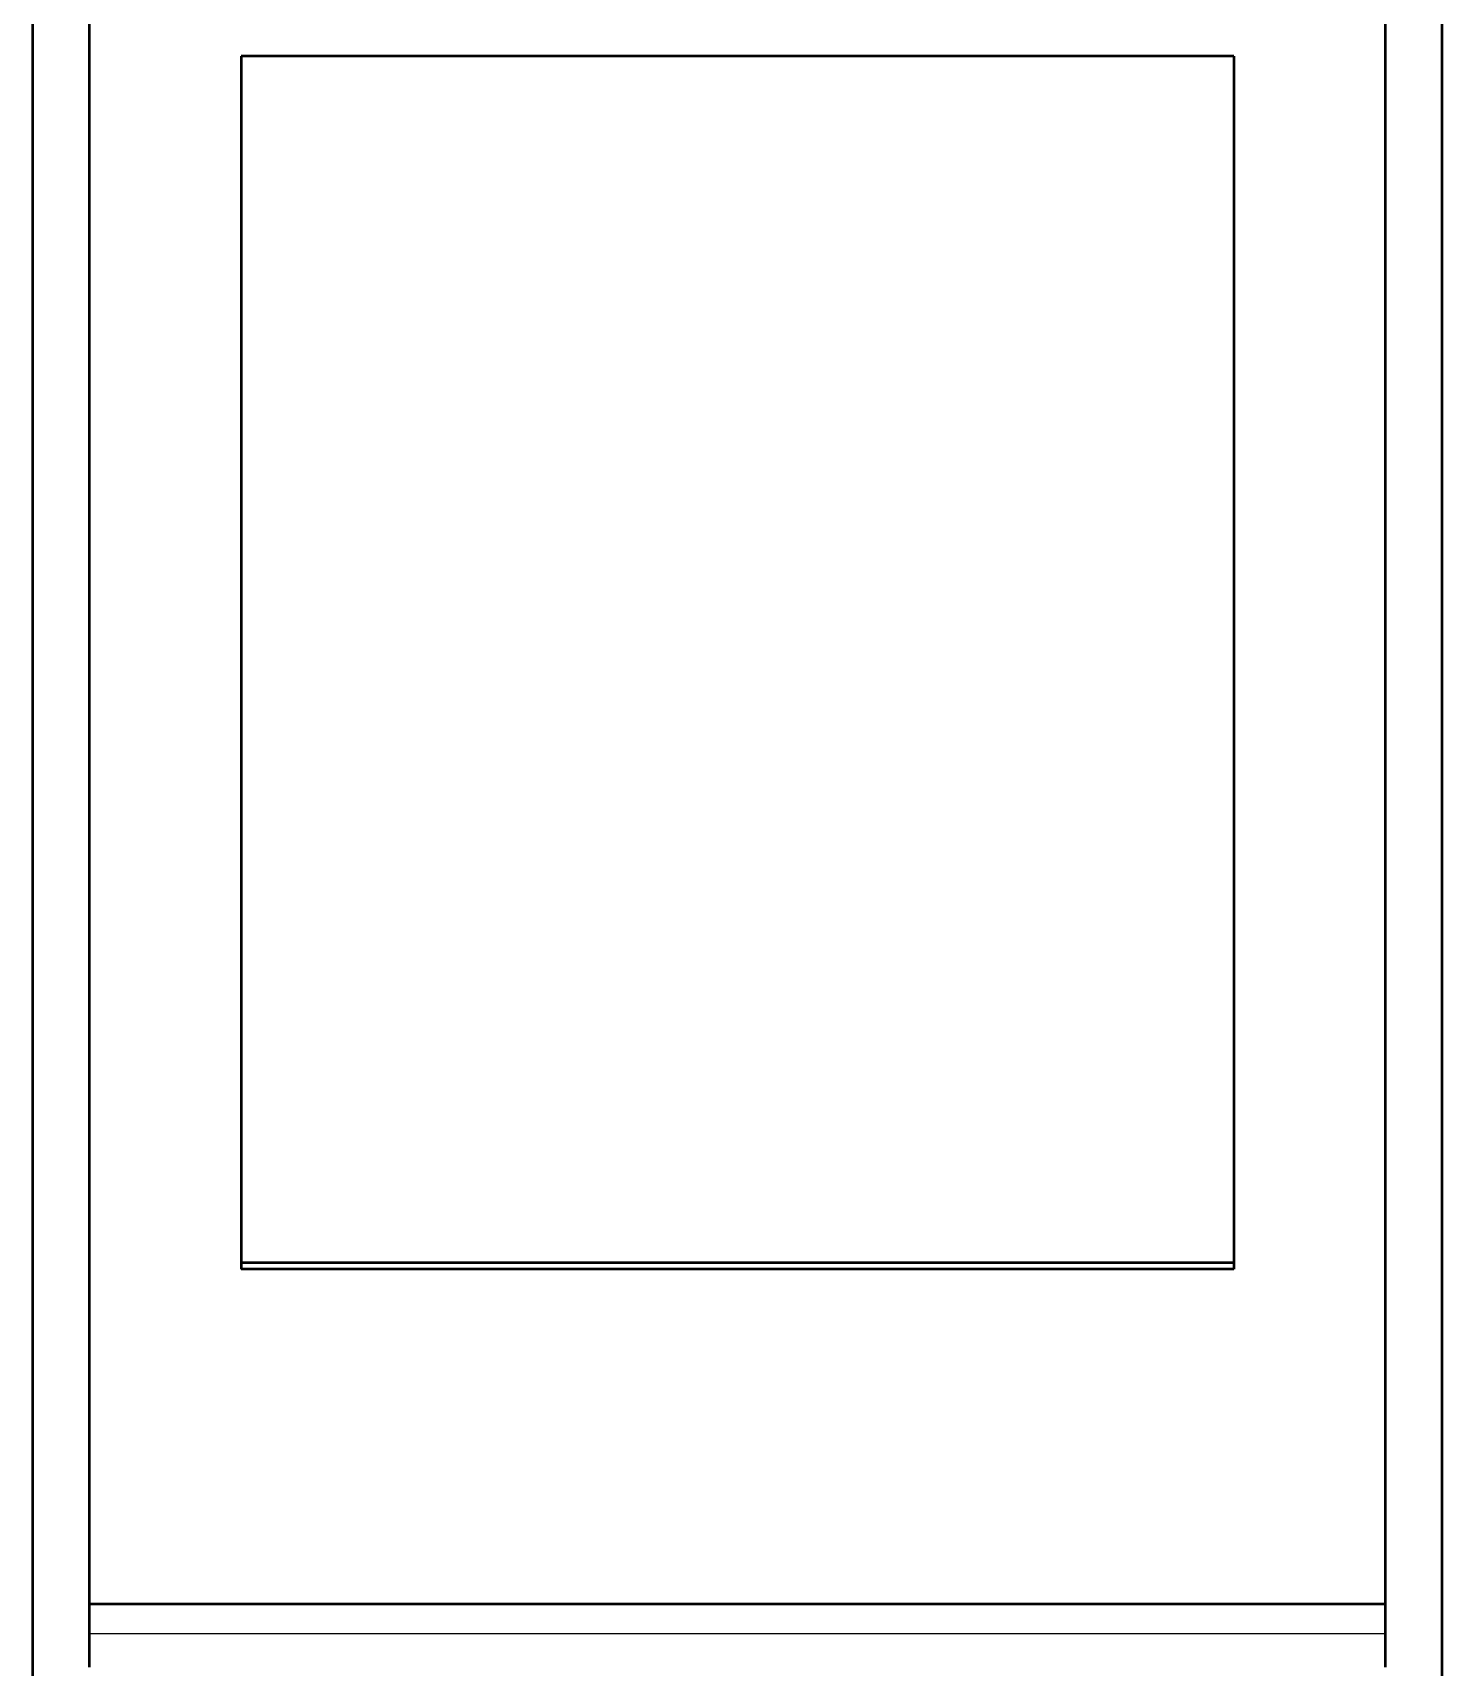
# Model space of a CAD drawing. Header units: millimetres. Extents: x 0 to 841, y 0 to 594.
# Drawn here: x 109.88 to 144.68, y 252.4 to 292.75 of the extents above; entities that cross this region are included whole.
import ezdxf

# ---------------------------------------------------------------- set-up
doc = ezdxf.new("R2010")
doc.units = ezdxf.units.MM
doc.layers.add('1', color=7, linetype='Continuous')

msp = doc.modelspace()

# ---------------------------------------------------------------- linework, layer by layer
at = {"layer": '1', "color": 7, "linetype": 'Continuous', "lineweight": 50}
for p, q in [((109.883, 223.358), (109.883, 297.337)), ((111.283, 253.953), (111.283, 297.337)), ((143.283, 253.953), (143.283, 297.337)), ((144.683, 223.358), (144.683, 297.337)), ((115.033, 292.169), (115.033, 262.387)), ((139.533, 292.169), (115.033, 292.169)), ((139.533, 292.169), (139.533, 262.387)), ((115.033, 262.387), (115.033, 262.228)), ((139.533, 262.387), (115.033, 262.387)), ((139.533, 262.387), (139.533, 262.228)), ((139.533, 262.228), (115.033, 262.228)), ((143.283, 253.953), (111.283, 253.953)), ((111.283, 253.228), (111.283, 253.953)), ((143.283, 253.228), (143.283, 253.953))]:
    msp.add_line(p, q, dxfattribs=at)
at = {"layer": '1', "color": 7, "linetype": 'Continuous', "lineweight": 25}
msp.add_line((143.283, 253.228), (111.283, 253.228), dxfattribs=at)
at = {"layer": '1', "color": 7, "linetype": 'Continuous', "lineweight": 50}
for points in [[(111.283, 252.398), (111.283, 253.036), (111.283, 253.228)], [(143.283, 252.398), (143.283, 253.036), (143.283, 253.228)]]:
    msp.add_rational_spline(points, [0.553573576315, 0.446426423685, 0.553573576315], degree=2, dxfattribs=at)

doc.saveas('drawing.dxf')
